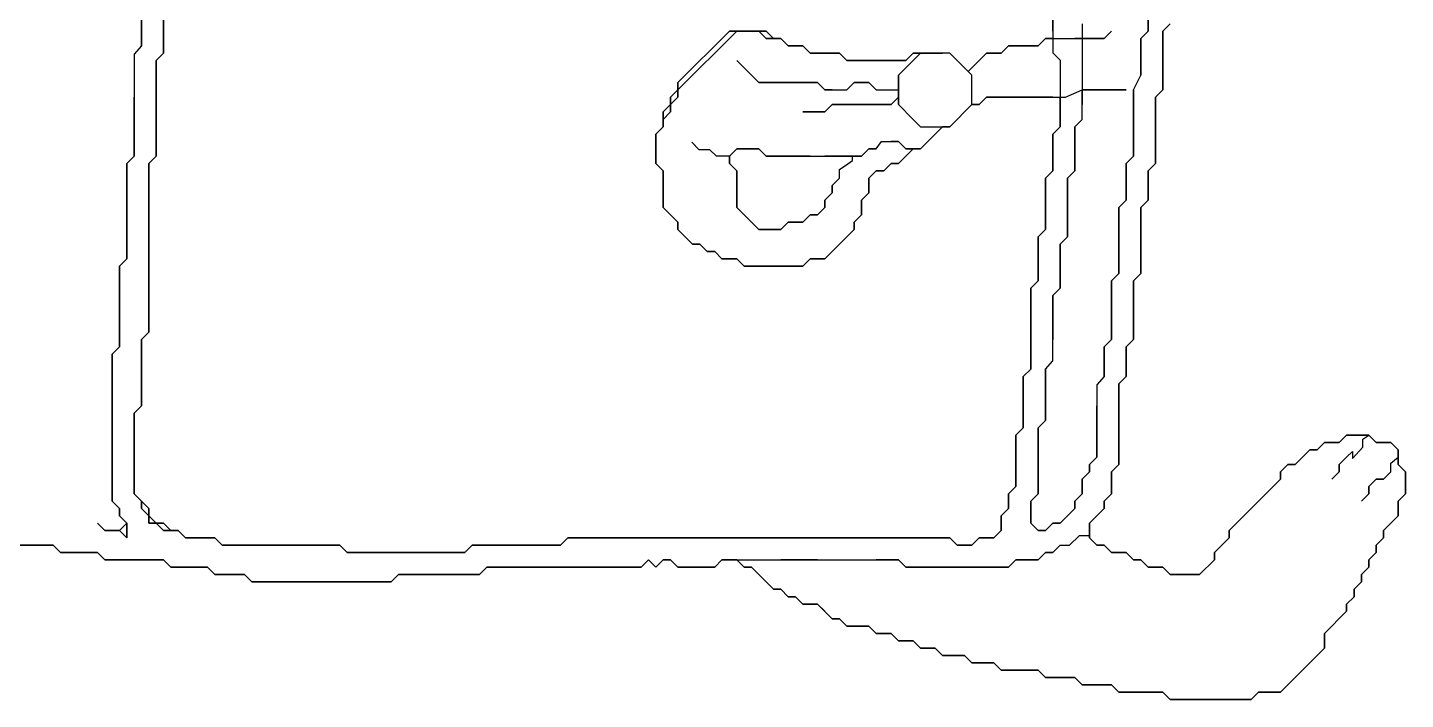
# Model space of a CAD drawing. Header units: millimetres. Extents: x -0.36 to 5.84, y 0.27 to 6.05.
# Drawn here: x 2.082 to 4.687, y 0.426 to 1.697 of the extents above; entities that cross this region are included whole.
import ezdxf

# ---------------------------------------------------------------- set-up
doc = ezdxf.new("R2010")
doc.units = ezdxf.units.MM
doc.layers.add('PDF_幾何圖形', color=7, linetype='Continuous')

msp = doc.modelspace()

# ---------------------------------------------------------------- linework, layer by layer
for p, q in [((4.0754, 1.7037), (4.0754, 1.5787)), ((4.0198, 1.6898), (4.0198, 1.6486)), ((4.0198, 1.6759), (4.0615, 1.6759)), ((2.2976, 1.662), (2.2837, 1.6466)), ((2.2837, 1.6466), (2.2837, 1.5648)), ((3.8254, 1.6481), (3.8115, 1.6481)), ((3.8462, 1.6273), (3.8254, 1.6481)), ((4.0198, 1.6486), (4.0337, 1.6351)), ((3.8671, 1.6064), (3.8462, 1.6273)), ((3.8671, 1.6203), (3.8601, 1.6134)), ((4.0337, 1.6351), (4.0337, 1.5648)), ((3.8671, 1.5509), (3.8671, 1.6064)), ((4.1726, 1.5787), (4.1865, 1.6064)), ((3.6032, 1.5787), (3.631, 1.5787)), ((3.6865, 1.5787), (3.7282, 1.5787)), ((4.0198, 1.5648), (4.0441, 1.5648)), ((4.0441, 1.5648), (4.0754, 1.5787)), ((4.0754, 1.5229), (4.0754, 1.5509)), ((3.756, 1.5231), (3.7698, 1.5092)), ((4.0615, 1.5092), (4.0754, 1.5229)), ((3.7698, 1.5092), (3.8115, 1.5092)), ((3.3517, 1.4656), (3.3379, 1.4797)), ((3.3718, 1.4656), (3.3517, 1.4656)), ((3.3842, 1.4537), (3.3718, 1.4656)), ((3.6865, 1.4676), (3.6964, 1.4814)), ((3.6964, 1.4814), (3.7143, 1.4814)), ((3.4087, 1.4537), (3.3842, 1.4537)), ((3.5615, 1.4537), (3.5893, 1.4537)), ((3.6171, 1.4281), (3.6324, 1.4389)), ((3.6324, 1.4389), (3.6415, 1.4454)), ((3.6415, 1.4454), (3.6415, 1.4537)), ((3.6171, 1.412), (3.6171, 1.4281)), ((4.0198, 1.0664), (4.0198, 1.1064)), ((4.006, 1.0509), (4.0198, 1.0664)), ((4.1171, 1.037), (4.1032, 1.0211)), ((4.1032, 1.0211), (4.1032, 0.9814)), ((4.6061, 0.9185), (4.6171, 0.9259)), ((4.6061, 0.9031), (4.6061, 0.9185)), ((4.5754, 0.8842), (4.5863, 0.8951)), ((4.5863, 0.8816), (4.6061, 0.9031)), ((4.5863, 0.8951), (4.5863, 0.8816)), ((4.6588, 0.8729), (4.6726, 0.8842)), ((4.6588, 0.8565), (4.6588, 0.8729)), ((4.6448, 0.8426), (4.6588, 0.8565)), ((4.0519, 0.7176), (4.0703, 0.7362)), ((4.0703, 0.7362), (4.0893, 0.7362)), ((4.0337, 0.7176), (4.0519, 0.7176)), ((3.4226, 0.6898), (3.506, 0.6898)), ((3.506, 0.6898), (3.6945, 0.6898))]:
    msp.add_line(p, q)
at = {"layer": 'PDF_幾何圖形', "lineweight": 35}
for p, q in [((2.2976, 2.0926), (2.2976, 1.662)), ((2.2976, 1.662), (2.2976, 2.0926)), ((2.3393, 1.6481), (2.3393, 2.0787)), ((2.3393, 2.0787), (2.3393, 1.6481)), ((4.2004, 1.7731), (4.2004, 1.6898)), ((4.2004, 1.6898), (4.2004, 1.7731)), ((4.0198, 1.7314), (4.0198, 1.6898)), ((4.2421, 1.7037), (4.2282, 1.6898)), ((4.2282, 1.6898), (4.2421, 1.7037)), ((3.4087, 1.6898), (3.3115, 1.5926)), ((3.3115, 1.5787), (3.4226, 1.6898)), ((3.4782, 1.6898), (3.4087, 1.6898)), ((3.4226, 1.6898), (3.4643, 1.6898)), ((3.4643, 1.6898), (3.4782, 1.6759)), ((3.4921, 1.6759), (3.4782, 1.6898)), ((3.4782, 1.6759), (3.506, 1.6759)), ((3.506, 1.6759), (3.4921, 1.6759)), ((3.5198, 1.662), (3.506, 1.6759)), ((3.506, 1.6759), (3.5198, 1.662)), ((4.006, 1.6759), (3.9921, 1.662)), ((3.9921, 1.662), (4.006, 1.6759)), ((4.006, 1.6759), (4.0198, 1.6759)), ((4.0615, 1.6759), (4.1171, 1.6759)), ((4.1171, 1.6759), (4.0615, 1.6759)), ((4.131, 1.6898), (4.1171, 1.6759)), ((4.2004, 1.6898), (4.1865, 1.6759)), ((4.1865, 1.6759), (4.2004, 1.6898)), ((4.1865, 1.6759), (4.1865, 1.6064)), ((4.1865, 1.6064), (4.1865, 1.6759)), ((4.2282, 1.6898), (4.2282, 1.5787)), ((4.2282, 1.5787), (4.2282, 1.6898)), ((2.3254, 1.6342), (2.3393, 1.6481)), ((2.3393, 1.6481), (2.3254, 1.6342)), ((3.5476, 1.662), (3.5198, 1.662)), ((3.5198, 1.662), (3.5476, 1.662)), ((3.5615, 1.6481), (3.5476, 1.662)), ((3.5476, 1.662), (3.5615, 1.6481)), ((3.6171, 1.6481), (3.5615, 1.6481)), ((3.5615, 1.6481), (3.6171, 1.6481)), ((3.631, 1.6342), (3.6171, 1.6481)), ((3.6171, 1.6481), (3.631, 1.6342)), ((3.7282, 1.6064), (3.7698, 1.6481)), ((3.756, 1.6481), (3.7421, 1.6342)), ((3.8115, 1.6481), (3.756, 1.6481)), ((3.7698, 1.6481), (3.8115, 1.6481)), ((3.8671, 1.6203), (3.8948, 1.6481)), ((3.9226, 1.6481), (3.8948, 1.6481)), ((3.8948, 1.6481), (3.9226, 1.6481)), ((3.9365, 1.662), (3.9226, 1.6481)), ((3.9226, 1.6481), (3.9365, 1.662)), ((3.9921, 1.662), (3.9365, 1.662)), ((3.9365, 1.662), (3.9921, 1.662)), ((2.3254, 1.4537), (2.3254, 1.6342)), ((2.3254, 1.6342), (2.3254, 1.4537)), ((3.4226, 1.6342), (3.4365, 1.6203)), ((3.4504, 1.6064), (3.4226, 1.6342)), ((3.7421, 1.6342), (3.631, 1.6342)), ((3.631, 1.6342), (3.7143, 1.6342)), ((3.3115, 1.5926), (3.3115, 1.5787)), ((3.4504, 1.6064), (3.4643, 1.5926)), ((3.4643, 1.5926), (3.5754, 1.5926)), ((3.5754, 1.5926), (3.4782, 1.5926)), ((3.5754, 1.5926), (3.5893, 1.5787)), ((3.6448, 1.5926), (3.631, 1.5787)), ((3.6726, 1.5926), (3.6448, 1.5926)), ((3.6587, 1.5926), (3.6726, 1.5926)), ((3.6726, 1.5926), (3.6865, 1.5787)), ((3.7282, 1.5509), (3.7282, 1.6064)), ((2.2837, 1.5648), (2.2837, 1.4537)), ((2.2837, 1.4537), (2.2837, 1.5648)), ((3.3115, 1.5787), (3.2976, 1.5648)), ((3.2976, 1.5648), (3.2976, 1.5509)), ((3.2976, 1.5509), (3.3115, 1.5648)), ((3.3115, 1.5648), (3.3115, 1.5787)), ((3.5893, 1.5787), (3.6032, 1.5787)), ((3.7282, 1.5648), (3.7143, 1.5509)), ((3.7282, 1.5787), (3.7282, 1.5648)), ((3.881, 1.5509), (3.8948, 1.5648)), ((3.8948, 1.5648), (3.881, 1.5509)), ((3.8948, 1.5648), (4.0198, 1.5648)), ((4.006, 1.5648), (3.8948, 1.5648)), ((4.0337, 1.5092), (4.0337, 1.5648)), ((4.131, 1.5787), (4.0754, 1.5787)), ((4.0754, 1.5787), (4.0754, 1.5509)), ((4.0754, 1.5509), (4.0754, 1.5648)), ((4.0893, 1.5787), (4.1032, 1.5787)), ((4.131, 1.5787), (4.1587, 1.5787)), ((4.1726, 1.4537), (4.1726, 1.5787)), ((4.1726, 1.5648), (4.1726, 1.4537)), ((4.2282, 1.5787), (4.2143, 1.5648)), ((4.2143, 1.5648), (4.2282, 1.5787)), ((4.2143, 1.5648), (4.2143, 1.4398)), ((4.2143, 1.4398), (4.2143, 1.5648)), ((3.2976, 1.5509), (3.2837, 1.537)), ((3.2837, 1.537), (3.2837, 1.5092)), ((3.2837, 1.5231), (3.2976, 1.537)), ((3.2976, 1.537), (3.2976, 1.5509)), ((3.5893, 1.537), (3.5476, 1.537)), ((3.5476, 1.537), (3.5893, 1.537)), ((3.6032, 1.5509), (3.5893, 1.537)), ((3.6171, 1.5509), (3.6032, 1.5509)), ((3.6171, 1.5509), (3.7143, 1.5509)), ((3.6726, 1.5509), (3.6448, 1.5509)), ((3.7143, 1.5509), (3.7004, 1.5509)), ((3.756, 1.5231), (3.7282, 1.5509)), ((3.8671, 1.5509), (3.8254, 1.5092)), ((3.881, 1.5509), (3.8671, 1.5509)), ((4.0337, 1.5509), (4.0337, 1.5092)), ((3.2837, 1.5092), (3.2837, 1.5231)), ((3.2837, 1.5092), (3.2698, 1.4953)), ((3.2698, 1.4953), (3.2837, 1.5092)), ((3.2698, 1.4953), (3.2698, 1.4398)), ((3.2698, 1.4398), (3.2698, 1.4953)), ((3.7698, 1.4676), (3.8115, 1.5092)), ((3.8115, 1.5092), (3.7976, 1.4953)), ((3.8115, 1.5092), (3.8254, 1.5092)), ((3.8254, 1.5092), (3.8115, 1.5092)), ((4.0337, 1.5092), (4.0198, 1.4953)), ((4.0198, 1.4953), (4.0337, 1.5092)), ((4.0198, 1.4953), (4.0198, 1.4259)), ((4.0198, 1.4259), (4.0198, 1.4953)), ((4.0615, 1.5092), (4.0615, 1.4259)), ((4.0615, 1.4259), (4.0615, 1.5092)), ((3.4087, 1.4537), (3.4226, 1.4676)), ((3.4226, 1.4676), (3.4087, 1.4537)), ((3.4226, 1.4676), (3.4643, 1.4676)), ((3.4643, 1.4676), (3.4226, 1.4676)), ((3.4643, 1.4676), (3.4782, 1.4537)), ((3.4782, 1.4537), (3.4643, 1.4676)), ((3.6587, 1.4537), (3.6726, 1.4676)), ((3.6726, 1.4676), (3.6587, 1.4537)), ((3.6726, 1.4676), (3.6865, 1.4676)), ((3.6865, 1.4676), (3.6726, 1.4676)), ((3.7143, 1.4814), (3.7282, 1.4814)), ((3.7421, 1.4676), (3.7282, 1.4814)), ((3.7282, 1.4814), (3.7421, 1.4676)), ((3.7282, 1.4398), (3.756, 1.4676)), ((3.756, 1.4676), (3.7421, 1.4676)), ((3.756, 1.4676), (3.7698, 1.4676)), ((2.2837, 1.4537), (2.2698, 1.4398)), ((2.2698, 1.4398), (2.2837, 1.4537)), ((2.2698, 1.4398), (2.2698, 1.2592)), ((2.2698, 1.2592), (2.2698, 1.4398)), ((2.3115, 1.4398), (2.3254, 1.4537)), ((2.3254, 1.4537), (2.3115, 1.4398)), ((2.3115, 1.1203), (2.3115, 1.4398)), ((2.3115, 1.4398), (2.3115, 1.1203)), ((3.2698, 1.4398), (3.2837, 1.4259)), ((3.2837, 1.4259), (3.2698, 1.4398)), ((3.4087, 1.4537), (3.4087, 1.4398)), ((3.4087, 1.4398), (3.4226, 1.4259)), ((3.4782, 1.4537), (3.5337, 1.4537)), ((3.5615, 1.4537), (3.4782, 1.4537)), ((3.6587, 1.4537), (3.5893, 1.4537)), ((3.6171, 1.4537), (3.6587, 1.4537)), ((3.7004, 1.4259), (3.7143, 1.4398)), ((3.7143, 1.4398), (3.7282, 1.4398)), ((4.1726, 1.4537), (4.1587, 1.4398)), ((4.1587, 1.4398), (4.1726, 1.4537)), ((4.1587, 1.4398), (4.1587, 1.3703)), ((4.1587, 1.3703), (4.1587, 1.4398)), ((4.2143, 1.4398), (4.2004, 1.4259)), ((4.2004, 1.4259), (4.2143, 1.4398)), ((3.2837, 1.4259), (3.2837, 1.3564)), ((3.2837, 1.3703), (3.2837, 1.4259)), ((3.4226, 1.3564), (3.4226, 1.4259)), ((3.4226, 1.4259), (3.4226, 1.3564)), ((3.6032, 1.3981), (3.6171, 1.412)), ((3.6726, 1.412), (3.6865, 1.4259)), ((3.6726, 1.3842), (3.6726, 1.412)), ((3.6726, 1.412), (3.6726, 1.3842)), ((3.6865, 1.4259), (3.7004, 1.4259)), ((4.0198, 1.4259), (4.006, 1.412)), ((4.006, 1.412), (4.0198, 1.4259)), ((4.006, 1.412), (4.006, 1.3148)), ((4.006, 1.3148), (4.006, 1.412)), ((4.0615, 1.4259), (4.0476, 1.412)), ((4.0476, 1.412), (4.0615, 1.4259)), ((4.0476, 1.412), (4.0476, 1.3009)), ((4.0476, 1.3009), (4.0476, 1.412)), ((4.2004, 1.4259), (4.2004, 1.3703)), ((4.2004, 1.3703), (4.2004, 1.4259)), ((3.5893, 1.3703), (3.6032, 1.3842)), ((3.6032, 1.3842), (3.6032, 1.3981)), ((3.6587, 1.3703), (3.6726, 1.3842)), ((3.6726, 1.3842), (3.6587, 1.3703)), ((3.2837, 1.3564), (3.3115, 1.3287)), ((3.4504, 1.3287), (3.4226, 1.3564)), ((3.4226, 1.3564), (3.4365, 1.3426)), ((3.5754, 1.3426), (3.5893, 1.3564)), ((3.5893, 1.3564), (3.5893, 1.3703)), ((3.6587, 1.3426), (3.6587, 1.3703)), ((3.6587, 1.3703), (3.6587, 1.3564)), ((4.1587, 1.3703), (4.1448, 1.3564)), ((4.1448, 1.3564), (4.1587, 1.3703)), ((4.1448, 1.3564), (4.1448, 1.2314)), ((4.1448, 1.2314), (4.1448, 1.3564)), ((4.2004, 1.3703), (4.1865, 1.3564)), ((4.1865, 1.3564), (4.2004, 1.3703)), ((4.1865, 1.3564), (4.1865, 1.2314)), ((4.1865, 1.2314), (4.1865, 1.3564)), ((3.3115, 1.3287), (3.3115, 1.3148)), ((3.4504, 1.3287), (3.4643, 1.3148)), ((3.5198, 1.3287), (3.506, 1.3148)), ((3.506, 1.3148), (3.5198, 1.3287)), ((3.5337, 1.3287), (3.5198, 1.3287)), ((3.5198, 1.3287), (3.5476, 1.3287)), ((3.5476, 1.3287), (3.5615, 1.3426)), ((3.5615, 1.3426), (3.5754, 1.3426)), ((3.6448, 1.3287), (3.6587, 1.3426)), ((3.6448, 1.3148), (3.6448, 1.3287)), ((3.3115, 1.3148), (3.3393, 1.287)), ((3.4643, 1.3148), (3.506, 1.3148)), ((3.506, 1.3148), (3.4782, 1.3148)), ((3.5893, 1.2592), (3.6448, 1.3148)), ((4.006, 1.3148), (3.9921, 1.3009)), ((3.9921, 1.3009), (4.006, 1.3148)), ((3.3393, 1.287), (3.3532, 1.287)), ((3.3532, 1.287), (3.3671, 1.2731)), ((3.9921, 1.3009), (3.9921, 1.2176)), ((3.9921, 1.2176), (3.9921, 1.3009)), ((4.0476, 1.3009), (4.0337, 1.287)), ((4.0337, 1.287), (4.0476, 1.3009)), ((4.0337, 1.287), (4.0337, 1.2037)), ((4.0337, 1.2037), (4.0337, 1.287)), ((2.2698, 1.2592), (2.256, 1.2453)), ((2.256, 1.2453), (2.2698, 1.2592)), ((3.3671, 1.2731), (3.381, 1.2731)), ((3.381, 1.2731), (3.3948, 1.2592)), ((3.3948, 1.2592), (3.4226, 1.2592)), ((3.4226, 1.2592), (3.4087, 1.2592)), ((3.4226, 1.2592), (3.4365, 1.2453)), ((3.4365, 1.2453), (3.4226, 1.2592)), ((3.5476, 1.2453), (3.5615, 1.2592)), ((3.5615, 1.2592), (3.5893, 1.2592)), ((3.5754, 1.2592), (3.5615, 1.2592)), ((2.256, 1.2453), (2.256, 1.0926)), ((2.256, 1.0926), (2.256, 1.2453)), ((3.4365, 1.2453), (3.5476, 1.2453)), ((3.5337, 1.2453), (3.4365, 1.2453)), ((4.1448, 1.2314), (4.131, 1.2176)), ((4.131, 1.2176), (4.1448, 1.2314)), ((4.1865, 1.2314), (4.1726, 1.2176)), ((4.1726, 1.2176), (4.1865, 1.2314)), ((3.9921, 1.2176), (3.9782, 1.2037)), ((3.9782, 1.2037), (3.9921, 1.2176)), ((3.9782, 1.2037), (3.9782, 1.0509)), ((3.9782, 1.0509), (3.9782, 1.2037)), ((4.0337, 1.2037), (4.0198, 1.1898)), ((4.0198, 1.1898), (4.0337, 1.2037)), ((4.131, 1.2176), (4.131, 1.1064)), ((4.131, 1.1064), (4.131, 1.2176)), ((4.1726, 1.2176), (4.1726, 1.1064)), ((4.1726, 1.1064), (4.1726, 1.2176)), ((4.0198, 1.1898), (4.0198, 1.1064)), ((4.0198, 1.1064), (4.0198, 1.1898)), ((2.2976, 1.1064), (2.3115, 1.1203)), ((2.3115, 1.1203), (2.2976, 1.1064)), ((2.2976, 0.9814), (2.2976, 1.1064)), ((2.2976, 1.1064), (2.2976, 0.9814)), ((4.131, 1.1064), (4.1171, 1.0926)), ((4.1171, 1.0926), (4.131, 1.1064)), ((4.1726, 1.1064), (4.1587, 1.0926)), ((4.1587, 1.0926), (4.1726, 1.1064)), ((2.256, 1.0926), (2.2421, 1.0787)), ((2.2421, 1.0787), (2.256, 1.0926)), ((2.2421, 1.0787), (2.2421, 0.8009)), ((2.2421, 0.8009), (2.2421, 1.0787)), ((4.1171, 1.0926), (4.1171, 1.037)), ((4.1171, 1.037), (4.1171, 1.0926)), ((4.1587, 1.0926), (4.1587, 1.037)), ((4.1587, 1.037), (4.1587, 1.0926)), ((3.9782, 1.0509), (3.9643, 1.037)), ((3.9643, 1.037), (3.9782, 1.0509)), ((4.006, 1.0509), (4.006, 0.9537)), ((4.006, 0.9537), (4.006, 1.0509)), ((3.9643, 1.037), (3.9643, 0.9398)), ((3.9643, 0.9398), (3.9643, 1.037)), ((4.1587, 1.037), (4.1448, 1.0231)), ((4.1448, 1.0231), (4.1587, 1.037)), ((4.1448, 1.0231), (4.1448, 0.8703)), ((4.1448, 0.8703), (4.1448, 1.0231)), ((2.2837, 0.9676), (2.2976, 0.9814)), ((2.2976, 0.9814), (2.2837, 0.9676)), ((2.2837, 0.8148), (2.2837, 0.9676)), ((2.2837, 0.9676), (2.2837, 0.8148)), ((4.1032, 0.8842), (4.1032, 0.9814)), ((4.1032, 0.9814), (4.1032, 0.8842)), ((3.9643, 0.9398), (3.9504, 0.9259)), ((3.9504, 0.9259), (3.9643, 0.9398)), ((4.006, 0.9537), (3.9921, 0.9398)), ((3.9921, 0.9398), (4.006, 0.9537)), ((3.9921, 0.9398), (3.9921, 0.8148)), ((3.9921, 0.8148), (3.9921, 0.9398)), ((3.9504, 0.9259), (3.9504, 0.8287)), ((3.9504, 0.8287), (3.9504, 0.9259)), ((4.5337, 0.912), (4.5198, 0.8981)), ((4.5615, 0.912), (4.5337, 0.912)), ((4.5476, 0.912), (4.5615, 0.912)), ((4.5615, 0.912), (4.5754, 0.9259)), ((4.5754, 0.9259), (4.5615, 0.912)), ((4.5754, 0.9259), (4.6171, 0.9259)), ((4.6171, 0.9259), (4.5754, 0.9259)), ((4.6171, 0.9259), (4.631, 0.912)), ((4.631, 0.912), (4.6171, 0.9259)), ((4.631, 0.912), (4.6448, 0.912)), ((4.6587, 0.912), (4.631, 0.912)), ((4.6726, 0.8981), (4.6587, 0.912)), ((4.506, 0.8981), (4.4782, 0.8703)), ((4.5198, 0.8981), (4.506, 0.8981)), ((4.6726, 0.8703), (4.6726, 0.8981)), ((4.0893, 0.8703), (4.1032, 0.8842)), ((4.1032, 0.8842), (4.0893, 0.8703)), ((4.0893, 0.8564), (4.0893, 0.8703)), ((4.0893, 0.8703), (4.0893, 0.8564)), ((4.1448, 0.8703), (4.131, 0.8564)), ((4.131, 0.8564), (4.1448, 0.8703)), ((4.4643, 0.8703), (4.4504, 0.8564)), ((4.4782, 0.8703), (4.4643, 0.8703)), ((4.5754, 0.8842), (4.5615, 0.8703)), ((4.5615, 0.8703), (4.5615, 0.8564)), ((4.6726, 0.8842), (4.6726, 0.8703)), ((4.6726, 0.8703), (4.6865, 0.8564)), ((4.6865, 0.8564), (4.6726, 0.8703)), ((4.0754, 0.8426), (4.0893, 0.8564)), ((4.0893, 0.8564), (4.0754, 0.8426)), ((4.0754, 0.8148), (4.0754, 0.8426)), ((4.0754, 0.8426), (4.0754, 0.8287)), ((4.131, 0.8564), (4.131, 0.8148)), ((4.131, 0.8148), (4.131, 0.8564)), ((4.4504, 0.8426), (4.3532, 0.7453)), ((4.4504, 0.8564), (4.4504, 0.8426)), ((4.5615, 0.8564), (4.5476, 0.8426)), ((4.631, 0.8426), (4.6171, 0.8287)), ((4.6448, 0.8426), (4.631, 0.8426)), ((4.6865, 0.8564), (4.6865, 0.8148)), ((4.6865, 0.8148), (4.6865, 0.8564)), ((2.3115, 0.787), (2.2837, 0.8148)), ((2.2837, 0.8148), (2.2976, 0.8009)), ((3.9504, 0.8287), (3.9365, 0.8148)), ((3.9365, 0.8148), (3.9504, 0.8287)), ((3.9365, 0.8148), (3.9365, 0.787)), ((3.9365, 0.787), (3.9365, 0.8148)), ((3.9921, 0.8148), (3.9782, 0.8009)), ((4.0615, 0.8009), (4.0754, 0.8148)), ((4.131, 0.8148), (4.1171, 0.8009)), ((4.1171, 0.8009), (4.131, 0.8148)), ((4.6171, 0.8148), (4.6032, 0.8009)), ((4.6171, 0.8287), (4.6171, 0.8148)), ((4.6865, 0.8148), (4.6726, 0.8009)), ((4.6726, 0.8009), (4.6865, 0.8148)), ((2.2421, 0.8009), (2.256, 0.787)), ((2.256, 0.787), (2.2421, 0.8009)), ((2.256, 0.787), (2.256, 0.7731)), ((2.256, 0.7731), (2.256, 0.787)), ((2.2976, 0.8009), (2.2976, 0.787)), ((2.2976, 0.787), (2.3115, 0.7731)), ((2.3115, 0.7731), (2.3115, 0.787)), ((3.9365, 0.787), (3.9226, 0.7731)), ((3.9226, 0.7731), (3.9365, 0.787)), ((3.9782, 0.8009), (3.9782, 0.7592)), ((3.9782, 0.7592), (3.9782, 0.787)), ((4.0337, 0.7592), (4.0615, 0.787)), ((4.0615, 0.787), (4.0615, 0.8009)), ((4.1171, 0.787), (4.0893, 0.7592)), ((4.1032, 0.7731), (4.1171, 0.787)), ((4.1171, 0.8009), (4.1171, 0.787)), ((4.1171, 0.787), (4.1171, 0.8009)), ((4.6726, 0.8009), (4.6726, 0.7731)), ((4.6726, 0.7731), (4.6726, 0.8009)), ((2.2282, 0.7453), (2.2143, 0.7592)), ((2.2143, 0.7592), (2.2282, 0.7453)), ((2.256, 0.7731), (2.2698, 0.7592)), ((2.2698, 0.7592), (2.256, 0.7731)), ((2.2698, 0.7592), (2.256, 0.7453)), ((2.2698, 0.7314), (2.2698, 0.7592)), ((2.3254, 0.7592), (2.3115, 0.7731)), ((2.3115, 0.7731), (2.3115, 0.7592)), ((2.3115, 0.7592), (2.3254, 0.7592)), ((2.3393, 0.7592), (2.3254, 0.7592)), ((2.3254, 0.7592), (2.3393, 0.7453)), ((2.3532, 0.7453), (2.3393, 0.7592)), ((3.9226, 0.7731), (3.9226, 0.7592)), ((3.9226, 0.7453), (3.9226, 0.7731)), ((3.9921, 0.7453), (3.9782, 0.7592)), ((4.006, 0.7453), (4.0198, 0.7592)), ((4.0198, 0.7592), (4.006, 0.7453)), ((4.0198, 0.7592), (4.0337, 0.7592)), ((4.0893, 0.7592), (4.0893, 0.7314)), ((4.6726, 0.7731), (4.6448, 0.7453)), ((4.6587, 0.7592), (4.6726, 0.7731)), ((2.256, 0.7453), (2.2282, 0.7453)), ((2.2282, 0.7453), (2.256, 0.7453)), ((2.256, 0.7453), (2.2698, 0.7314)), ((2.3393, 0.7453), (2.3671, 0.7453)), ((2.3671, 0.7453), (2.3532, 0.7453)), ((2.381, 0.7314), (2.3671, 0.7453)), ((2.3671, 0.7453), (2.381, 0.7314)), ((2.4365, 0.7314), (2.381, 0.7314)), ((2.381, 0.7314), (2.4365, 0.7314)), ((2.4504, 0.7176), (2.4365, 0.7314)), ((2.4365, 0.7314), (2.4504, 0.7176)), ((3.1032, 0.7314), (3.0893, 0.7176)), ((3.0893, 0.7176), (3.1032, 0.7314)), ((3.8254, 0.7314), (3.1032, 0.7314)), ((3.1032, 0.7314), (3.8254, 0.7314)), ((3.8393, 0.7176), (3.8254, 0.7314)), ((3.8254, 0.7314), (3.8393, 0.7176)), ((3.881, 0.7314), (3.8671, 0.7176)), ((3.8671, 0.7176), (3.881, 0.7314)), ((3.8948, 0.7314), (3.881, 0.7314)), ((3.881, 0.7314), (3.9087, 0.7314)), ((3.9087, 0.7314), (3.9226, 0.7453)), ((3.9921, 0.7453), (4.006, 0.7453)), ((4.006, 0.7453), (3.9921, 0.7453)), ((4.0893, 0.7314), (4.0893, 0.7453)), ((4.1032, 0.7176), (4.0893, 0.7314)), ((4.3532, 0.7314), (4.3254, 0.7037)), ((4.3532, 0.7453), (4.3532, 0.7314)), ((4.6448, 0.7314), (4.631, 0.7176)), ((4.6448, 0.7453), (4.6448, 0.7314)), ((2.131, 0.7176), (2.0615, 0.7176)), ((2.0615, 0.7176), (2.131, 0.7176)), ((2.1448, 0.7037), (2.131, 0.7176)), ((2.131, 0.7176), (2.1448, 0.7037)), ((2.2143, 0.7037), (2.1448, 0.7037)), ((2.1448, 0.7037), (2.2143, 0.7037)), ((2.2282, 0.6898), (2.2143, 0.7037)), ((2.2143, 0.7037), (2.2282, 0.6898)), ((2.6726, 0.7176), (2.4504, 0.7176)), ((2.4504, 0.7176), (2.6726, 0.7176)), ((2.6865, 0.7037), (2.6726, 0.7176)), ((2.6726, 0.7176), (2.6865, 0.7037)), ((2.9087, 0.7037), (2.6865, 0.7037)), ((2.6865, 0.7037), (2.9087, 0.7037)), ((2.9226, 0.7176), (2.9087, 0.7037)), ((2.9087, 0.7037), (2.9226, 0.7176)), ((3.0893, 0.7176), (2.9226, 0.7176)), ((2.9226, 0.7176), (3.0893, 0.7176)), ((3.8671, 0.7176), (3.8393, 0.7176)), ((3.8393, 0.7176), (3.8671, 0.7176)), ((3.9921, 0.6898), (4.006, 0.7037)), ((4.006, 0.7037), (4.0198, 0.7037)), ((4.0198, 0.7037), (4.0337, 0.7176)), ((4.1032, 0.7176), (4.1171, 0.7176)), ((4.1171, 0.7176), (4.1032, 0.7176)), ((4.1171, 0.7176), (4.131, 0.7037)), ((4.131, 0.7037), (4.1171, 0.7176)), ((4.131, 0.7037), (4.1448, 0.7037)), ((4.1587, 0.7037), (4.131, 0.7037)), ((4.1726, 0.6898), (4.1587, 0.7037)), ((4.3254, 0.7037), (4.3254, 0.6898)), ((4.631, 0.7037), (4.6171, 0.6898)), ((4.631, 0.7176), (4.631, 0.7037)), ((2.3393, 0.6898), (2.2282, 0.6898)), ((2.2282, 0.6898), (2.3393, 0.6898)), ((2.3532, 0.6759), (2.3393, 0.6898)), ((2.3393, 0.6898), (2.3532, 0.6759)), ((3.256, 0.6898), (3.2421, 0.6759)), ((3.2421, 0.6759), (3.256, 0.6898)), ((3.2698, 0.6759), (3.256, 0.6898)), ((3.256, 0.6898), (3.2698, 0.6759)), ((3.2837, 0.6898), (3.2698, 0.6759)), ((3.2698, 0.6759), (3.2837, 0.6898)), ((3.2976, 0.6898), (3.2837, 0.6898)), ((3.2837, 0.6898), (3.2976, 0.6898)), ((3.3115, 0.6759), (3.2976, 0.6898)), ((3.2976, 0.6898), (3.3115, 0.6759)), ((3.3948, 0.6898), (3.381, 0.6759)), ((3.381, 0.6759), (3.3948, 0.6898)), ((3.4226, 0.6898), (3.3948, 0.6898)), ((3.3948, 0.6898), (3.4226, 0.6898)), ((3.4365, 0.6759), (3.4226, 0.6898)), ((3.4226, 0.6898), (3.4365, 0.6759)), ((3.5754, 0.6898), (3.506, 0.6898)), ((3.5198, 0.6898), (3.5754, 0.6898)), ((3.7282, 0.6898), (3.6865, 0.6898)), ((3.6865, 0.6898), (3.7282, 0.6898)), ((3.7421, 0.6759), (3.7282, 0.6898)), ((3.7282, 0.6898), (3.7421, 0.6759)), ((3.9504, 0.6898), (3.9365, 0.6759)), ((3.9365, 0.6759), (3.9504, 0.6898)), ((3.9782, 0.6898), (3.9504, 0.6898)), ((3.9504, 0.6898), (3.9921, 0.6898)), ((4.1865, 0.6898), (4.1726, 0.6898)), ((4.2004, 0.6759), (4.1865, 0.6898)), ((4.3254, 0.6898), (4.2976, 0.662)), ((4.6171, 0.6898), (4.6171, 0.6759)), ((2.4226, 0.6759), (2.3532, 0.6759)), ((2.3532, 0.6759), (2.4226, 0.6759)), ((2.4365, 0.662), (2.4226, 0.6759)), ((2.4226, 0.6759), (2.4365, 0.662)), ((2.4921, 0.662), (2.4365, 0.662)), ((2.4365, 0.662), (2.4921, 0.662)), ((2.506, 0.6481), (2.4921, 0.662)), ((2.4921, 0.662), (2.506, 0.6481)), ((2.7837, 0.662), (2.7698, 0.6481)), ((2.7698, 0.6481), (2.7837, 0.662)), ((2.9365, 0.662), (2.7837, 0.662)), ((2.7837, 0.662), (2.9365, 0.662)), ((2.9504, 0.6759), (2.9365, 0.662)), ((2.9365, 0.662), (2.9504, 0.6759)), ((3.2421, 0.6759), (2.9504, 0.6759)), ((2.9504, 0.6759), (3.2421, 0.6759)), ((3.381, 0.6759), (3.3115, 0.6759)), ((3.3115, 0.6759), (3.381, 0.6759)), ((3.4365, 0.6759), (3.4504, 0.6759)), ((3.4504, 0.6759), (3.4921, 0.6342)), ((3.9365, 0.6759), (3.7421, 0.6759)), ((3.7421, 0.6759), (3.9365, 0.6759)), ((4.2004, 0.6759), (4.2282, 0.6759)), ((4.2282, 0.6759), (4.2004, 0.6759)), ((4.2282, 0.6759), (4.2421, 0.662)), ((4.2421, 0.662), (4.2282, 0.6759)), ((4.2421, 0.662), (4.256, 0.662)), ((4.2976, 0.662), (4.2421, 0.662)), ((4.6171, 0.6759), (4.6032, 0.662)), ((4.6032, 0.662), (4.6032, 0.6481)), ((2.7698, 0.6481), (2.506, 0.6481)), ((2.506, 0.6481), (2.7698, 0.6481)), ((3.4921, 0.6342), (3.506, 0.6342)), ((3.506, 0.6342), (3.5198, 0.6203)), ((4.6032, 0.6481), (4.5893, 0.6342)), ((4.5893, 0.6342), (4.5893, 0.6203)), ((3.5198, 0.6203), (3.5337, 0.6203)), ((3.5337, 0.6203), (3.5476, 0.6064)), ((3.5476, 0.6064), (3.5754, 0.6064)), ((3.5754, 0.6064), (3.5615, 0.6064)), ((3.5893, 0.5926), (3.5754, 0.6064)), ((3.5754, 0.6064), (3.6032, 0.5787)), ((4.5893, 0.6203), (4.5754, 0.6064)), ((4.5754, 0.6064), (4.5754, 0.5926)), ((3.6032, 0.5787), (3.6171, 0.5787)), ((3.6171, 0.5787), (3.631, 0.5648)), ((4.5754, 0.5926), (4.5337, 0.5509)), ((3.631, 0.5648), (3.6726, 0.5648)), ((3.6726, 0.5648), (3.6448, 0.5648)), ((3.6865, 0.5509), (3.6726, 0.5648)), ((3.6726, 0.5648), (3.6865, 0.5509)), ((3.7143, 0.5509), (3.6865, 0.5509)), ((3.6865, 0.5509), (3.7143, 0.5509)), ((3.7282, 0.537), (3.7143, 0.5509)), ((3.7143, 0.5509), (3.7282, 0.537)), ((4.5337, 0.5509), (4.5337, 0.537)), ((3.756, 0.537), (3.7282, 0.537)), ((3.7282, 0.537), (3.756, 0.537)), ((3.7698, 0.5231), (3.756, 0.537)), ((3.756, 0.537), (3.7698, 0.5231)), ((3.7976, 0.5231), (3.7698, 0.5231)), ((3.7698, 0.5231), (3.7976, 0.5231)), ((3.8115, 0.5092), (3.7976, 0.5231)), ((3.7976, 0.5231), (3.8115, 0.5092)), ((4.4504, 0.4398), (4.5337, 0.5231)), ((4.5337, 0.5231), (4.5337, 0.537)), ((3.8532, 0.5092), (3.8115, 0.5092)), ((3.8115, 0.5092), (3.8532, 0.5092)), ((3.8671, 0.4953), (3.8532, 0.5092)), ((3.8532, 0.5092), (3.8671, 0.4953)), ((3.9087, 0.4953), (3.8671, 0.4953)), ((3.8671, 0.4953), (3.9087, 0.4953)), ((3.9226, 0.4814), (3.9087, 0.4953)), ((3.9087, 0.4953), (3.9226, 0.4814)), ((3.9921, 0.4814), (3.9226, 0.4814)), ((3.9226, 0.4814), (3.9921, 0.4814)), ((4.006, 0.4676), (3.9921, 0.4814)), ((3.9921, 0.4814), (4.006, 0.4676)), ((4.0615, 0.4676), (4.006, 0.4676)), ((4.006, 0.4676), (4.0615, 0.4676)), ((4.0754, 0.4537), (4.0615, 0.4676)), ((4.0615, 0.4676), (4.0754, 0.4537)), ((4.131, 0.4537), (4.0754, 0.4537)), ((4.0754, 0.4537), (4.131, 0.4537)), ((4.1448, 0.4398), (4.131, 0.4537)), ((4.131, 0.4537), (4.1448, 0.4398)), ((4.2282, 0.4398), (4.1448, 0.4398)), ((4.1448, 0.4398), (4.2282, 0.4398)), ((4.2421, 0.4259), (4.2282, 0.4398)), ((4.2282, 0.4398), (4.2421, 0.4259)), ((4.3948, 0.4259), (4.2421, 0.4259)), ((4.2421, 0.4259), (4.3948, 0.4259)), ((4.4087, 0.4398), (4.3948, 0.4259)), ((4.3948, 0.4259), (4.4087, 0.4398)), ((4.4365, 0.4398), (4.4087, 0.4398)), ((4.4087, 0.4398), (4.4504, 0.4398))]:
    msp.add_line(p, q, dxfattribs=at)

doc.saveas('drawing.dxf')
